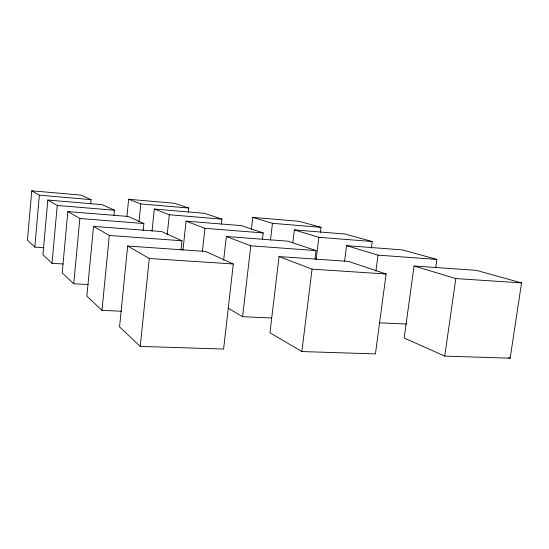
<?xml version="1.0" encoding="UTF-8"?>
<svg xmlns="http://www.w3.org/2000/svg" width="549" height="549" viewBox="0 0 549 549"><rect width="100%" height="100%" fill="white"/><g stroke="black" fill="none" stroke-linecap="round" stroke-linejoin="round"><path stroke-width="0.82" d="M90.654 203.878L91.059 199.637L81.067 195.115L31.76 190.805L27.45 240.167L34.786 247.077L44.064 247.695M34.786 247.077L39.37 195.183L31.76 190.805M113.959 215.283L114.453 210.219L102.128 204.64L47.818 200.049L42.925 254.743L52.004 263.294L63.046 263.973M52.004 263.294L57.247 205.477L47.818 200.049M143.179 230.319L143.872 223.525L128.274 216.471L67.85 211.578L62.202 272.894L73.731 283.751L88.156 284.533M73.731 283.751L79.845 218.488L67.85 211.578M180.985 250.083L181.98 240.771L161.619 231.554L93.536 226.366L86.866 296.124L101.984 310.363L121.521 311.242M101.984 310.363L109.299 235.446L93.536 226.366M126.943 216.265L128.638 199.273L174.548 203.295L188.781 208.05L188.328 212.271M127.656 246.014L119.558 326.909L140.242 346.392L223.608 349.054L233.298 263.98L205.594 251.449L127.656 246.014L149.301 258.476L233.298 263.98M139.027 221.686L140.825 203.919L128.638 199.273M152.039 231.074L154.31 209.059L204.496 213.3L221.926 219.126L221.357 224.212M140.242 346.392L149.301 258.476M167.239 234.361L169.298 214.762L154.31 209.059M182.961 250.015L186.063 221.151L241.368 225.625L263.204 232.927L262.415 239.673M202.403 251.332L204.928 228.336L186.063 221.151M223.649 260.267L226.325 236.489L287.902 241.176L316.052 250.584L315.002 259.004M251.421 229.166L252.787 217.383L299.294 221.322L321.035 227.341L320.403 232.378M271.618 317.988L242.589 316.684L250.797 245.808L226.325 236.489M270.465 240.188L272.462 223.313L252.787 217.383M279.064 256.575L269.943 332.776L301.847 351.552L375.427 353.899L386.105 273.999L348.443 261.413L279.064 256.575L312.072 269.147L386.105 273.999M292.816 242.658L294.36 229.914L345.177 234.032L372.167 241.505L371.282 248.237M301.847 351.552L312.072 269.147M316.149 259.361L318.894 237.312L294.36 229.914M344.518 261.626L346.563 245.65L402.52 249.912L436.915 259.437L435.734 267.843M375.893 271.096L378.007 255.127L346.563 245.65M414.056 265.991L404.181 338.019L444.745 356.109L510.165 358.195L521.55 282.886L476.216 270.328L414.056 265.991L455.807 278.569L521.55 282.886M444.745 356.109L455.807 278.569M379.311 322.833L406.5 324.054M109.299 235.446L181.98 240.771M250.797 245.808L316.052 250.584M378.007 255.127L436.915 259.437M79.845 218.488L143.872 223.525M204.928 228.336L263.204 232.927M318.894 237.312L372.167 241.505M57.247 205.477L114.453 210.219M169.298 214.762L221.926 219.126M272.462 223.313L321.035 227.341M39.37 195.183L91.059 199.637M140.825 203.919L188.781 208.05M508.587 357.564L510.165 358.195M228.212 308.222L242.589 316.684"/></g></svg>
